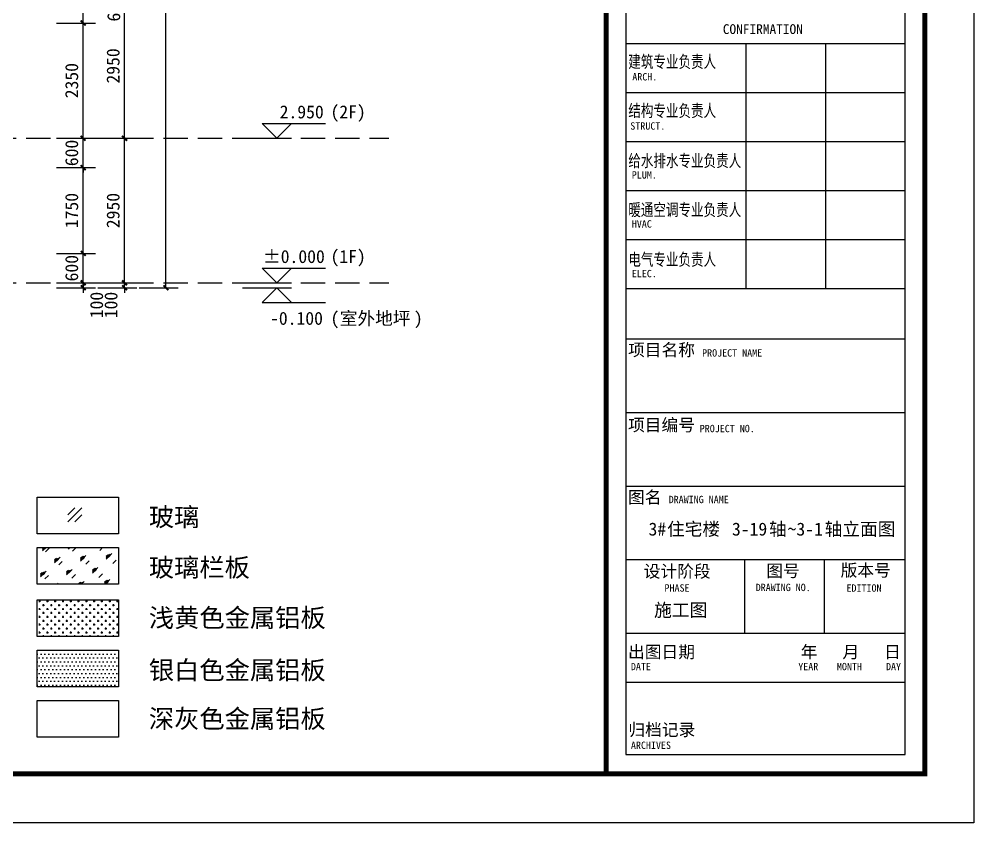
# Model space of a CAD drawing. Extents: x 646072 to 1012572, y -46617 to 16093.
# Drawn here: x 804852 to 824322, y -46567 to -30172 of the extents above; entities that cross this region are included whole.
import ezdxf
from ezdxf.enums import TextEntityAlignment as Align

# ---------------------------------------------------------------- set-up
doc = ezdxf.new("R2010")
doc.units = 0
doc.header["$LTSCALE"] = 1000
doc.header["$MEASUREMENT"] = 0
for name, pattern in [('3#楼-HZS$0$3#楼-HZS$0$__DASH', [0.35, 0.25, -0.1]), ('3#楼-HZS$0$DOTE', [2.42, 2, -0.2, 0.02, -0.2]), ('DASH', [0.35, 0.25, -0.1])]:
    doc.linetypes.add(name, pattern=pattern)
doc.layers.get('Defpoints').update_dxf_attribs({"color": 4, "linetype": 'DASH'})
for name, color, linetype in [('3#楼-HZS$0$3#楼-HZS$0$A-LINE-浅灰色铝板幕墙', 115, 'Continuous'), ('3#楼-HZS$0$3#楼-HZS$0$A-LINE-浅灰色铝板幕墙-填充', 115, 'Continuous'), ('3#楼-HZS$0$3#楼-HZS$0$A-LINE-深灰色铝板', 252, 'Continuous'), ('3#楼-HZS$0$3#楼-HZS$0$DIM_ELEV', 3, 'Continuous'), ('3#楼-HZS$0$3#楼-HZS$0$DOTE', 1, '3#楼-HZS$0$DOTE'), ('3#楼-HZS$0$3#楼-HZS$0$PUB_DIM', 3, 'Continuous'), ('3#楼-HZS$0$3#楼-HZS$0$PUB_TEXT', 7, 'Continuous'), ('3#楼-HZS$0$3#楼-HZS$0$填充-浅黄色铝板', 30, 'Continuous'), ('3#楼-HZS$0$3#楼-HZS$0$填充-玻璃', 150, 'Continuous'), ('3#楼-HZS$0$A-ANNO-TEXT', 3, 'Continuous'), ('3#楼-HZS$0$ELEV-WIND', 4, 'Continuous'), ('A1-无手签$0$A-ANNO-TTLB', 7, 'Continuous'), ('图签$0$A-ANNO-TTLB', 7, 'Continuous')]:
    doc.layers.add(name, color=color, linetype=linetype)
doc.layers.add('图签$0$HIDDENLINE', color=250, linetype='Continuous', plot=False)
doc.layers.add('图签$0$PUB_TEXT', color=7, linetype='Continuous', lineweight=30)
doc.styles.add('3#楼-HZS$0$3#楼-HZS$0$_TCH_DIM', font='')
doc.styles.add('3#楼-HZS$0$3#楼-HZS$0$_TCH_DIM_T3', font='')
doc.styles.add('3#楼-HZS$0$3#楼-HZS$0$Standard', font='')
doc.styles.add('3#楼-HZS$0$5#楼-HZS$0$Standard', font='')
doc.styles.add('3#楼-HZS$0$Standard', font='')
doc.styles.add('图签$0$03_F标_dims$0$_TCH_DIM', font='')
doc.styles.add('图签$0$楷体', font='simkai.ttf')
doc.styles.add('图签$0$黑体', font='simhei.ttf')
doc.styles.get('3#楼-HZS$0$3#楼-HZS$0$_TCH_DIM').set_extended_font_data('SimSun')
doc.styles.get('3#楼-HZS$0$3#楼-HZS$0$_TCH_DIM_T3').set_extended_font_data('SimSun')
doc.styles.get('3#楼-HZS$0$3#楼-HZS$0$Standard').set_extended_font_data('SimSun')
doc.styles.get('3#楼-HZS$0$5#楼-HZS$0$Standard').set_extended_font_data('SimSun')
doc.styles.get('3#楼-HZS$0$Standard').set_extended_font_data('SimSun')
doc.styles.get('图签$0$03_F标_dims$0$_TCH_DIM').set_extended_font_data('SimSun')
doc.dimstyles.new('3#楼-HZS$0$3#楼-HZS$0$_TCH_ARCH&&100', dxfattribs={"dimtxt": 264.345992, "dimasz": 100, "dimexe": 250, "dimexo": 300, "dimgap": 100, "dimtad": 1, "dimdec": 0, "dimzin": 0, "dimdsep": 46, "dimtxsty": '3#楼-HZS$0$3#楼-HZS$0$_TCH_DIM_T3', "dimblk": '3#楼-HZS$0$3#楼-HZS$0$_ArchTick', "dimcen": 0.09, "dimclrt": 7, "dimazin": 2, "dimtfac": 1, "dimtdec": 0, "dimtix": 1, "dimtmove": 2, "dimatfit": 3, "dimfxl": 100, "dimtolj": 1, "dimtzin": 0, "dimarcsym": 0})

# ---------------------------------------------------------------- blocks, each defined once
blk = doc.blocks.new('3#楼-HZS$0$3#楼-HZS$0$_ArchTick')
at = {"color": 0, "linetype": 'ByBlock', "const_width": 0.4}
blk.add_lwpolyline([(-0.5, -0.5), (0.5, 0.5)], dxfattribs=at)
blk = doc.blocks.new('*D725')
at = {"layer": '3#楼-HZS$0$3#楼-HZS$0$PUB_DIM', "color": 0, "lineweight": -2, "transparency": 16777216}
for p, q in [((806459, -29652), (807252, -29652)), ((807002, -32602), (807002, -29652)), ((806459, -32602), (807252, -32602))]:
    blk.add_line(p, q, dxfattribs=at)
at = {"layer": 'Defpoints', "color": 0, "transparency": 16777216}
for p in [(806159, -29652), (807002, -29652), (806159, -32602)]:
    blk.add_point(p, dxfattribs=at)
at = {"layer": '3#楼-HZS$0$3#楼-HZS$0$PUB_DIM', "color": 0, "lineweight": -2, "transparency": 16777216, "xscale": 100, "yscale": 100, "zscale": 100}
for p, rotation in [((807002, -29652), 90), ((807002, -32602), 270)]:
    blk.add_blockref('3#楼-HZS$0$3#楼-HZS$0$_ArchTick', p, dxfattribs=dict(at, rotation=rotation))
at = {"layer": '3#楼-HZS$0$3#楼-HZS$0$PUB_DIM', "color": 7, "transparency": 16777216, "insert": (806770, -31127), "char_height": 264.3, "attachment_point": 5, "rotation": 90, "style": '3#楼-HZS$0$3#楼-HZS$0$_TCH_DIM_T3'}
blk.add_mtext('\\A1;2950', dxfattribs=at)
blk = doc.blocks.new('*D726')
at = {"layer": '3#楼-HZS$0$3#楼-HZS$0$PUB_DIM', "color": 0, "lineweight": -2, "transparency": 16777216}
for p, q in [((806459, -32602), (807252, -32602)), ((807002, -35552), (807002, -32602)), ((806459, -35552), (807252, -35552))]:
    blk.add_line(p, q, dxfattribs=at)
at = {"layer": 'Defpoints', "color": 0, "transparency": 16777216}
for p in [(806159, -32602), (807002, -32602), (806159, -35552)]:
    blk.add_point(p, dxfattribs=at)
at = {"layer": '3#楼-HZS$0$3#楼-HZS$0$PUB_DIM', "color": 0, "lineweight": -2, "transparency": 16777216, "xscale": 100, "yscale": 100, "zscale": 100}
for p, rotation in [((807002, -32602), 90), ((807002, -35552), 270)]:
    blk.add_blockref('3#楼-HZS$0$3#楼-HZS$0$_ArchTick', p, dxfattribs=dict(at, rotation=rotation))
at = {"layer": '3#楼-HZS$0$3#楼-HZS$0$PUB_DIM', "color": 7, "transparency": 16777216, "insert": (806770, -34077), "char_height": 264.3, "attachment_point": 5, "rotation": 90, "style": '3#楼-HZS$0$3#楼-HZS$0$_TCH_DIM_T3'}
blk.add_mtext('\\A1;2950', dxfattribs=at)
blk = doc.blocks.new('*D727')
at = {"layer": '3#楼-HZS$0$3#楼-HZS$0$PUB_DIM', "color": 0, "lineweight": -2, "transparency": 16777216}
for p, q in [((806459, -35552), (807252, -35552)), ((807002, -35552), (807002, -35452)), ((807002, -35652), (807002, -35552)), ((806459, -35652), (807252, -35652)), ((807002, -35652), (807002, -35752))]:
    blk.add_line(p, q, dxfattribs=at)
at = {"layer": 'Defpoints', "color": 0, "transparency": 16777216}
for p in [(806159, -35552), (807002, -35552), (806159, -35652)]:
    blk.add_point(p, dxfattribs=at)
at = {"layer": '3#楼-HZS$0$3#楼-HZS$0$PUB_DIM', "color": 0, "lineweight": -2, "transparency": 16777216, "xscale": 100, "yscale": 100, "zscale": 100}
for p, rotation in [((807002, -35552), 270), ((807002, -35652), 90)]:
    blk.add_blockref('3#楼-HZS$0$3#楼-HZS$0$_ArchTick', p, dxfattribs=dict(at, rotation=rotation))
at = {"layer": '3#楼-HZS$0$3#楼-HZS$0$PUB_DIM', "color": 7, "transparency": 16777216, "insert": (806727, -36004), "char_height": 264.3, "attachment_point": 5, "rotation": 90, "style": '3#楼-HZS$0$3#楼-HZS$0$_TCH_DIM_T3'}
blk.add_mtext('\\A1;100', dxfattribs=at)
blk = doc.blocks.new('*D729')
at = {"layer": '3#楼-HZS$0$3#楼-HZS$0$PUB_DIM', "color": 0, "lineweight": -2, "transparency": 16777216}
for p, q in [((807302, -6052), (808096, -6052)), ((807846, -35652), (807846, -6052)), ((807302, -35652), (808096, -35652))]:
    blk.add_line(p, q, dxfattribs=at)
at = {"layer": 'Defpoints', "color": 0, "transparency": 16777216}
for p in [(807002, -6052), (807846, -6052), (807002, -35652)]:
    blk.add_point(p, dxfattribs=at)
at = {"layer": '3#楼-HZS$0$3#楼-HZS$0$PUB_DIM', "color": 0, "lineweight": -2, "transparency": 16777216, "xscale": 100, "yscale": 100, "zscale": 100}
for p, rotation in [((807846, -6052), 90), ((807846, -35652), 270)]:
    blk.add_blockref('3#楼-HZS$0$3#楼-HZS$0$_ArchTick', p, dxfattribs=dict(at, rotation=rotation))
at = {"layer": '3#楼-HZS$0$3#楼-HZS$0$PUB_DIM', "color": 7, "transparency": 16777216, "insert": (807614, -20852), "char_height": 264.3, "attachment_point": 5, "rotation": 90, "style": '3#楼-HZS$0$3#楼-HZS$0$_TCH_DIM_T3'}
blk.add_mtext('\\A1;29600', dxfattribs=at)
blk = doc.blocks.new('*D888')
at = {"layer": '3#楼-HZS$0$3#楼-HZS$0$PUB_DIM', "color": 0, "lineweight": -2, "transparency": 16777216}
for p, q in [((805615, -29652), (806409, -29652)), ((806159, -30252), (806159, -29652)), ((805615, -30252), (806409, -30252))]:
    blk.add_line(p, q, dxfattribs=at)
at = {"layer": 'Defpoints', "color": 0, "transparency": 16777216}
for p in [(805315, -29652), (806159, -29652), (805315, -30252)]:
    blk.add_point(p, dxfattribs=at)
at = {"layer": '3#楼-HZS$0$3#楼-HZS$0$PUB_DIM', "color": 0, "lineweight": -2, "transparency": 16777216, "xscale": 100, "yscale": 100, "zscale": 100}
for p, rotation in [((806159, -29652), 90), ((806159, -30252), 270)]:
    blk.add_blockref('3#楼-HZS$0$3#楼-HZS$0$_ArchTick', p, dxfattribs=dict(at, rotation=rotation))
at = {"layer": '3#楼-HZS$0$3#楼-HZS$0$PUB_DIM', "color": 7, "transparency": 16777216, "insert": (806784, -29952), "char_height": 264.3, "attachment_point": 5, "rotation": 90, "style": '3#楼-HZS$0$3#楼-HZS$0$_TCH_DIM_T3'}
blk.add_mtext('\\A1;600', dxfattribs=at)
blk = doc.blocks.new('*D889')
at = {"layer": '3#楼-HZS$0$3#楼-HZS$0$PUB_DIM', "color": 0, "lineweight": -2, "transparency": 16777216}
for p, q in [((805615, -30252), (806409, -30252)), ((806159, -32602), (806159, -30252)), ((805615, -32602), (806409, -32602))]:
    blk.add_line(p, q, dxfattribs=at)
at = {"layer": 'Defpoints', "color": 0, "transparency": 16777216}
for p in [(805315, -30252), (806159, -30252), (805315, -32602)]:
    blk.add_point(p, dxfattribs=at)
at = {"layer": '3#楼-HZS$0$3#楼-HZS$0$PUB_DIM', "color": 0, "lineweight": -2, "transparency": 16777216, "xscale": 100, "yscale": 100, "zscale": 100}
for p, rotation in [((806159, -30252), 90), ((806159, -32602), 270)]:
    blk.add_blockref('3#楼-HZS$0$3#楼-HZS$0$_ArchTick', p, dxfattribs=dict(at, rotation=rotation))
at = {"layer": '3#楼-HZS$0$3#楼-HZS$0$PUB_DIM', "color": 7, "transparency": 16777216, "insert": (805926, -31427), "char_height": 264.3, "attachment_point": 5, "rotation": 90, "style": '3#楼-HZS$0$3#楼-HZS$0$_TCH_DIM_T3'}
blk.add_mtext('\\A1;2350', dxfattribs=at)
blk = doc.blocks.new('*D890')
at = {"layer": '3#楼-HZS$0$3#楼-HZS$0$PUB_DIM', "color": 0, "lineweight": -2, "transparency": 16777216}
for p, q in [((806159, -32602), (806159, -32502)), ((805615, -32602), (806409, -32602)), ((806159, -33202), (806159, -32602)), ((805615, -33202), (806409, -33202)), ((806159, -33202), (806159, -33302))]:
    blk.add_line(p, q, dxfattribs=at)
at = {"layer": 'Defpoints', "color": 0, "transparency": 16777216}
for p in [(805315, -32602), (806159, -32602), (805315, -33202)]:
    blk.add_point(p, dxfattribs=at)
at = {"layer": '3#楼-HZS$0$3#楼-HZS$0$PUB_DIM', "color": 0, "lineweight": -2, "transparency": 16777216, "xscale": 100, "yscale": 100, "zscale": 100}
for p, rotation in [((806159, -32602), 270), ((806159, -33202), 90)]:
    blk.add_blockref('3#楼-HZS$0$3#楼-HZS$0$_ArchTick', p, dxfattribs=dict(at, rotation=rotation))
at = {"layer": '3#楼-HZS$0$3#楼-HZS$0$PUB_DIM', "color": 7, "transparency": 16777216, "insert": (805926, -32902), "char_height": 264.3, "attachment_point": 5, "rotation": 90, "style": '3#楼-HZS$0$3#楼-HZS$0$_TCH_DIM_T3'}
blk.add_mtext('\\A1;600', dxfattribs=at)
blk = doc.blocks.new('*D891')
at = {"layer": '3#楼-HZS$0$3#楼-HZS$0$PUB_DIM', "color": 0, "lineweight": -2, "transparency": 16777216}
for p, q in [((805615, -33202), (806409, -33202)), ((806159, -34952), (806159, -33202)), ((805615, -34952), (806409, -34952))]:
    blk.add_line(p, q, dxfattribs=at)
at = {"layer": 'Defpoints', "color": 0, "transparency": 16777216}
for p in [(805315, -33202), (806159, -33202), (805315, -34952)]:
    blk.add_point(p, dxfattribs=at)
at = {"layer": '3#楼-HZS$0$3#楼-HZS$0$PUB_DIM', "color": 0, "lineweight": -2, "transparency": 16777216, "xscale": 100, "yscale": 100, "zscale": 100}
for p, rotation in [((806159, -33202), 90), ((806159, -34952), 270)]:
    blk.add_blockref('3#楼-HZS$0$3#楼-HZS$0$_ArchTick', p, dxfattribs=dict(at, rotation=rotation))
at = {"layer": '3#楼-HZS$0$3#楼-HZS$0$PUB_DIM', "color": 7, "transparency": 16777216, "insert": (805926, -34077), "char_height": 264.3, "attachment_point": 5, "rotation": 90, "style": '3#楼-HZS$0$3#楼-HZS$0$_TCH_DIM_T3'}
blk.add_mtext('\\A1;1750', dxfattribs=at)
blk = doc.blocks.new('*D892')
at = {"layer": '3#楼-HZS$0$3#楼-HZS$0$PUB_DIM', "color": 0, "lineweight": -2, "transparency": 16777216}
for p, q in [((805615, -34952), (806409, -34952)), ((806159, -34952), (806159, -34852)), ((806159, -35552), (806159, -34952)), ((805615, -35552), (806409, -35552)), ((806159, -35552), (806159, -35652))]:
    blk.add_line(p, q, dxfattribs=at)
at = {"layer": 'Defpoints', "color": 0, "transparency": 16777216}
for p in [(805315, -34952), (806159, -34952), (805315, -35552)]:
    blk.add_point(p, dxfattribs=at)
at = {"layer": '3#楼-HZS$0$3#楼-HZS$0$PUB_DIM', "color": 0, "lineweight": -2, "transparency": 16777216, "xscale": 100, "yscale": 100, "zscale": 100}
for p, rotation in [((806159, -34952), 270), ((806159, -35552), 90)]:
    blk.add_blockref('3#楼-HZS$0$3#楼-HZS$0$_ArchTick', p, dxfattribs=dict(at, rotation=rotation))
at = {"layer": '3#楼-HZS$0$3#楼-HZS$0$PUB_DIM', "color": 7, "transparency": 16777216, "insert": (805926, -35252), "char_height": 264.3, "attachment_point": 5, "rotation": 90, "style": '3#楼-HZS$0$3#楼-HZS$0$_TCH_DIM_T3'}
blk.add_mtext('\\A1;600', dxfattribs=at)
blk = doc.blocks.new('*D893')
at = {"layer": '3#楼-HZS$0$3#楼-HZS$0$PUB_DIM', "color": 0, "lineweight": -2, "transparency": 16777216}
for p, q in [((805615, -35552), (806409, -35552)), ((806159, -35552), (806159, -35452)), ((806159, -35652), (806159, -35552)), ((805615, -35652), (806409, -35652)), ((806159, -35652), (806159, -35752))]:
    blk.add_line(p, q, dxfattribs=at)
at = {"layer": 'Defpoints', "color": 0, "transparency": 16777216}
for p in [(805315, -35552), (806159, -35552), (805315, -35652)]:
    blk.add_point(p, dxfattribs=at)
at = {"layer": '3#楼-HZS$0$3#楼-HZS$0$PUB_DIM', "color": 0, "lineweight": -2, "transparency": 16777216, "xscale": 100, "yscale": 100, "zscale": 100}
for p, rotation in [((806159, -35552), 270), ((806159, -35652), 90)]:
    blk.add_blockref('3#楼-HZS$0$3#楼-HZS$0$_ArchTick', p, dxfattribs=dict(at, rotation=rotation))
at = {"layer": '3#楼-HZS$0$3#楼-HZS$0$PUB_DIM', "color": 7, "transparency": 16777216, "insert": (806434, -36004), "char_height": 264.3, "attachment_point": 5, "rotation": 90, "style": '3#楼-HZS$0$3#楼-HZS$0$_TCH_DIM_T3'}
blk.add_mtext('\\A1;100', dxfattribs=at)

msp = doc.modelspace()

# ---------------------------------------------------------------- hatches: boundary and pattern name
at = {"layer": '3#楼-HZS$0$3#楼-HZS$0$A-LINE-浅灰色铝板幕墙-填充'}
h = msp.add_hatch(dxfattribs=at)
h.set_pattern_fill('DOTS', color=256, scale=50)
h.set_pattern_definition([(0, (901263.91, 491230.76), (39.6875, 79.375), [0, -79.375])])
h.paths.add_polyline_path([(805218.9, -43043.6), (806877.9, -43043.6), (806877.9, -43790.5), (805218.9, -43790.5)])
at = {"layer": '3#楼-HZS$0$3#楼-HZS$0$填充-浅黄色铝板'}
h = msp.add_hatch(dxfattribs=at)
h.set_pattern_fill('CROSS', color=30, scale=50)
h.set_pattern_definition([(0, (289869.61, -129119.76), (79.375, 79.375), [39.6875, -119.0625]), (90, (289889.46, -129139.6), (-79.375, 79.375), [39.6875, -119.0625])])
h.paths.add_polyline_path([(805218.9, -42014.4), (806877.9, -42014.4), (806877.9, -42761.3), (805218.9, -42761.3)])
at = {"layer": '3#楼-HZS$0$3#楼-HZS$0$填充-玻璃'}
h = msp.add_hatch(dxfattribs=at)
h.set_pattern_fill('玻璃1', color=150, scale=50)
h.set_pattern_definition([(45, (262126.23, -129099.76), (-244.94179, 244.94179), [112, -288]), (45, (262174.23, -129079.76), (-244.94179, 244.94179), [48, -352]), (45, (262126.23, -129079.76), (-244.94179, 244.94179), [80, -320]), (45, (262150.23, -129099.76), (268.70058, -268.70058), [100, -300]), (45, (262126.23, -129119.76), (-244.94179, 244.94179), [160, -240]), (45, (262126.23, -129059.76), (-244.94179, 244.94179), [40, -360])])
h.paths.add_polyline_path([(805218.9, -40949.6), (806877.9, -40949.6), (806877.9, -41696.4), (805218.9, -41696.4)])

# ---------------------------------------------------------------- linework, layer by layer
at = {"color": 8}
for points in [[(805988.3, -40143.3), (805846.9, -40284.8)], [(806129.7, -40143.3), (805846.9, -40426.2)], [(806129.7, -40284.8), (805988.3, -40426.2)]]:
    msp.add_lwpolyline(points, dxfattribs=at)
at = {"layer": '3#楼-HZS$0$3#楼-HZS$0$A-LINE-浅灰色铝板幕墙'}
msp.add_lwpolyline([(805218.9, -43043.6), (806877.9, -43043.6), (806877.9, -43790.5), (805218.9, -43790.5)], close=True, dxfattribs=at)
at = {"layer": '3#楼-HZS$0$3#楼-HZS$0$A-LINE-深灰色铝板'}
msp.add_lwpolyline([(805218.9, -44072.8), (806877.9, -44072.8), (806877.9, -44819.7), (805218.9, -44819.7)], close=True, dxfattribs=at)
at = {"layer": '3#楼-HZS$0$3#楼-HZS$0$DIM_ELEV'}
for p, q in [((810106.2, -32601.8), (809806.2, -32301.8)), ((809806.2, -32301.8), (811102.2, -32301.8)), ((810106.2, -32601.8), (810406.2, -32301.8)), ((809406.2, -32601.8), (810406.2, -32601.8)), ((810106.2, -35551.8), (809806.2, -35251.8)), ((809806.2, -35251.8), (811102.2, -35251.8)), ((810106.2, -35551.8), (810406.2, -35251.8)), ((809406.2, -35551.8), (810406.2, -35551.8)), ((809406.2, -35651.8), (810406.2, -35651.8)), ((810106.2, -35651.8), (809806.2, -35951.8)), ((810106.2, -35651.8), (810406.2, -35951.8)), ((809806.2, -35951.8), (811102.2, -35951.8))]:
    msp.add_line(p, q, dxfattribs=at)
at = {"layer": '3#楼-HZS$0$3#楼-HZS$0$DOTE', "linetype": '3#楼-HZS$0$3#楼-HZS$0$__DASH', "ltscale": 2}
for p, q in [((746894.8, -32601.8), (812394.8, -32601.8)), ((746894.8, -35551.8), (812394.8, -35551.8))]:
    msp.add_line(p, q, dxfattribs=at)
at = {"layer": '3#楼-HZS$0$3#楼-HZS$0$填充-浅黄色铝板', "color": 30}
msp.add_lwpolyline([(805218.9, -42014.4), (806877.9, -42014.4), (806877.9, -42761.3), (805218.9, -42761.3)], close=True, dxfattribs=at)
at = {"layer": '3#楼-HZS$0$3#楼-HZS$0$填充-玻璃', "color": 150}
msp.add_lwpolyline([(805218.9, -40949.6), (806877.9, -40949.6), (806877.9, -41696.4), (805218.9, -41696.4)], close=True, dxfattribs=at)
at = {"layer": '3#楼-HZS$0$ELEV-WIND'}
msp.add_lwpolyline([(805218.9, -39920.4), (806877.9, -39920.4), (806877.9, -40667.2), (805218.9, -40667.2)], close=True, dxfattribs=at)
at = {"layer": 'A1-无手签$0$A-ANNO-TTLB'}
msp.add_lwpolyline([(740222, -46566.5), (740222, 12833.5), (824322, 12833.5), (824322, -46566.5)], close=True, dxfattribs=at)
at = {"layer": 'A1-无手签$0$A-ANNO-TTLB', "const_width": 100}
msp.add_lwpolyline([(742722, -45566.5), (823322, -45566.5), (823322, 11833.5), (742722, 11833.5)], close=True, dxfattribs=at)
msp.add_lwpolyline([(816822, -45566.5), (816822, 11833.5)], dxfattribs=at)
at = {"layer": 'Defpoints'}
msp.add_lwpolyline([(816822, 11833.5), (742722, 11833.5), (742722, -45566.5), (816822, -45566.5)], close=True, dxfattribs=at)
at = {"layer": '图签$0$A-ANNO-TTLB'}
for p, q in [((823322, -45566.5), (823322, -13701.3)), ((817222, -30666.5), (822922, -30666.5)), ((819250.1, -30666.5), (822922, -30666.5)), ((819672, -30666.5), (819672, -35666.5)), ((821297, -30666.5), (821297, -35666.5)), ((817222, -31666.5), (822922, -31666.5)), ((817222, -32666.5), (822922, -32666.5)), ((817222, -33666.5), (822922, -33666.5)), ((817222, -34666.5), (822922, -34666.5)), ((817222, -35666.5), (822922, -35666.5)), ((817222, -36696.5), (822922, -36696.5)), ((817222, -38196.5), (822922, -38196.5)), ((817222, -39696.5), (822922, -39696.5)), ((817222, -41196.5), (822922, -41196.5)), ((819642, -41196.5), (819642, -42696.5)), ((821267, -41196.5), (821267, -42696.5)), ((817222, -42696.5), (822922, -42696.5)), ((817222, -43696.5), (822922, -43696.5)), ((816822, -45566.5), (823322, -45566.5))]:
    msp.add_line(p, q, dxfattribs=at)
at = {"layer": '图签$0$HIDDENLINE'}
for p, q in [((817222, -14104.1), (817222, -45169.3)), ((822922, -45169.3), (822922, -14104.1)), ((817222, -45169.3), (822922, -45169.3))]:
    msp.add_line(p, q, dxfattribs=at)

# ---------------------------------------------------------------- texts
for s, style, p in [('玻璃', '3#楼-HZS$0$5#楼-HZS$0$Standard', (807498.1, -40516)), ('玻璃栏板', '3#楼-HZS$0$3#楼-HZS$0$Standard', (807498.1, -41545.2)), ('浅黄色金属铝板', '3#楼-HZS$0$3#楼-HZS$0$Standard', (807498.1, -42571.2)), ('银白色金属铝板', '3#楼-HZS$0$3#楼-HZS$0$Standard', (807498.1, -43639.2)), ('深灰色金属铝板', '3#楼-HZS$0$3#楼-HZS$0$Standard', (807498.1, -44629.6))]:
    msp.add_text(s, height=377.64, dxfattribs=dict(style=style)).set_placement(p)
at = {"layer": '3#楼-HZS$0$3#楼-HZS$0$PUB_TEXT', "color": 7, "style": '3#楼-HZS$0$3#楼-HZS$0$_TCH_DIM'}
for s, height, p in [('(2F)', 264.35, (811202.2, -32196.8)), ('2.950', 264.35, (810165.5, -32196.8)), ('%%P0.000', 264.35, (809827.3, -35146.8)), ('(1F)', 264.35, (811202.2, -35146.8)), ('-0.100', 264.35, (809969.1, -36406.8)), ('(', 264.3, (811202.2, -36406.8)), ('室外地坪', 264.35, (811391.3, -36406.8)), (')', 264.3, (812903.5, -36406.8))]:
    msp.add_text(s, height=height, dxfattribs=at).set_placement(p)
at = {"layer": '3#楼-HZS$0$A-ANNO-TEXT', "style": '3#楼-HZS$0$Standard'}
for s, height, p in [('3#', 264.35, (817687, -40705.5)), ('住宅楼', 264.35, (818065.1, -40705.5)), ('3-19', 264.35, (819388.3, -40705.5)), ('轴', 264.3, (820144.4, -40705.5)), ('~3-1', 264.35, (820522.5, -40705.5)), ('轴立面图', 264.35, (821278.6, -40705.5))]:
    msp.add_text(s, height=height, dxfattribs=at).set_placement(p)
at = {"layer": '图签$0$A-ANNO-TTLB'}
for s, height, style, p in [('CONFIRMATION', 200, '图签$0$黑体', (819201.8, -30475.8)), ('ARCH.', 150, '图签$0$黑体', (817356.2, -31423.2)), ('STRUCT.', 150, '图签$0$黑体', (817316.1, -32426.6)), ('PLUM.', 150, '图签$0$黑体', (817346.2, -33424.4)), ('HVAC', 150, '图签$0$黑体', (817346.2, -34424.4)), ('ELEC.', 150, '图签$0$黑体', (817346.2, -35436.8)), ('项目名称', 250, '图签$0$楷体', (817270, -37043.3)), ('PROJECT NAME', 150, '图签$0$黑体', (818780.1, -37055.4)), ('项目编号', 250, '图签$0$楷体', (817270, -38575.3)), ('PROJECT NO.', 150, '图签$0$黑体', (818731.8, -38598)), ('图名', 250, '图签$0$楷体', (817270, -40050.5)), ('DRAWING NAME', 150, '图签$0$黑体', (818098, -40045.1)), ('设计阶段', 250, '图签$0$楷体', (817589.1, -41559.8)), ('版本号', 250, '图签$0$楷体', (821605.1, -41538.9)), ('图号', 250, '图签$0$楷体', (820089.5, -41548.5)), ('PHASE', 150, '图签$0$黑体', (818012.8, -41849.5)), ('DRAWING NO.', 150, '图签$0$黑体', (819872.4, -41838.3)), ('EDITION', 150, '图签$0$黑体', (821724.2, -41851.2)), ('出图日期', 250, '图签$0$楷体', (817270, -43204)), ('年   月   日', 250, '图签$0$楷体', (820790.4, -43204)), ('DATE', 150, '图签$0$黑体', (817327.8, -43452.7)), ('YEAR', 150, '图签$0$黑体', (820739.9, -43452.7)), ('MONTH', 150, '图签$0$黑体', (821528.7, -43452.7)), ('DAY', 150, '图签$0$黑体', (822529.5, -43452.7)), ('归档记录', 250, '图签$0$楷体', (817276.7, -44790.6)), ('ARCHIVES', 150, '图签$0$黑体', (817328.5, -45057.7))]:
    msp.add_text(s, height=height, dxfattribs=dict(at, style=style)).set_placement(p)
at = {"layer": '图签$0$A-ANNO-TTLB', "style": '图签$0$楷体', "width": 0.75}
for s, p in [('建筑专业负责人', (817275.2, -31164.8)), ('结构专业负责人', (817275.2, -32164.8)), ('给水排水专业负责人', (817275.2, -33185.4)), ('暖通空调专业负责人', (817275.2, -34185.4)), ('电气专业负责人', (817275.2, -35199.1))]:
    msp.add_text(s, height=250, dxfattribs=at).set_placement(p)
at = {"layer": '图签$0$PUB_TEXT', "color": 1, "style": '图签$0$03_F标_dims$0$_TCH_DIM'}
msp.add_text('施工图', height=265.82, dxfattribs=at).set_placement((818344.1, -42358.6), align=Align.CENTER)

# ---------------------------------------------------------------- dimensions: what is measured, and where the dimension line sits
at = {"layer": '3#楼-HZS$0$3#楼-HZS$0$PUB_DIM'}
for p1, p2, picture, middle in [((807002.2, -35651.8), (807002.2, -6051.8), '*D729', (807613.7, -20851.8)), ((806158.5, -32601.8), (806158.5, -29651.8), '*D725', (806770, -31126.8)), ((805314.8, -32601.8), (805314.8, -30251.8), '*D889', (805926.3, -31426.8)), ((805314.8, -33201.8), (805314.8, -32601.8), '*D890', (805926.3, -32901.8)), ((806158.5, -35551.8), (806158.5, -32601.8), '*D726', (806770, -34076.8)), ((805314.8, -34951.8), (805314.8, -33201.8), '*D891', (805926.3, -34076.8)), ((805314.8, -35551.8), (805314.8, -34951.8), '*D892', (805926.3, -35251.8))]:
    dim = msp.add_aligned_dim(p1=p1, p2=p2, distance=-843.7, dimstyle='3#楼-HZS$0$3#楼-HZS$0$_TCH_ARCH&&100', dxfattribs=at)
    dim.commit()
    dim.dimension.update_dxf_attribs({"geometry": picture, "text_midpoint": middle})
for base, p1, p2, picture, middle in [((806158.5, -29651.8), (805314.8, -30251.8), (805314.8, -29651.8), '*D888', (806783.5, -29951.8)), ((806158.5, -35551.8), (805314.8, -35651.8), (805314.8, -35551.8), '*D893', (806433.5, -36004.3)), ((807002.2, -35551.8), (806158.5, -35651.8), (806158.5, -35551.8), '*D727', (806727.2, -36004.3))]:
    dim = msp.add_linear_dim(base=base, p1=p1, p2=p2, angle=90, dimstyle='3#楼-HZS$0$3#楼-HZS$0$_TCH_ARCH&&100', dxfattribs=at)
    dim.commit()
    dim.dimension.update_dxf_attribs({"geometry": picture, "text_midpoint": middle, "dimtype": 161})

doc.saveas('drawing.dxf')
